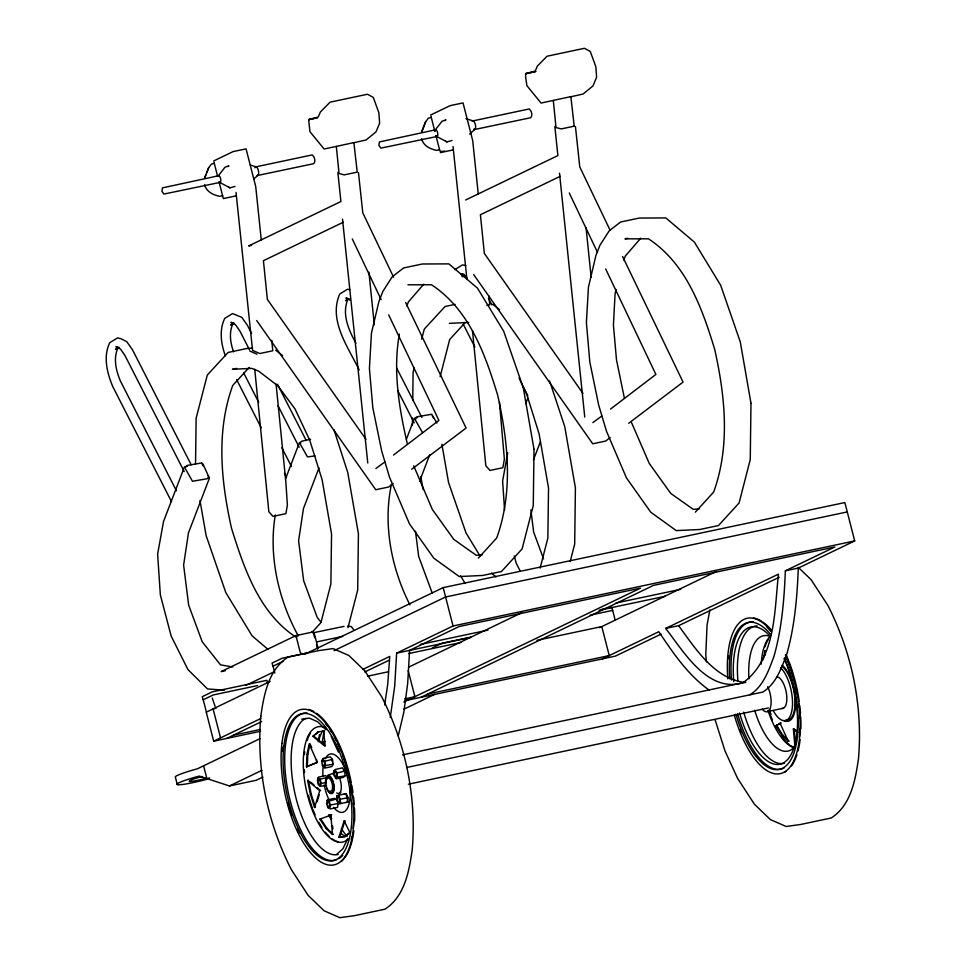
<?xml version="1.0" encoding="UTF-8"?>
<svg xmlns="http://www.w3.org/2000/svg" width="966" height="966" viewBox="0 0 966 966"><rect width="100%" height="100%" fill="white"/><g stroke="black" fill="none" stroke-linecap="round" stroke-linejoin="round"><path stroke-width="1.45" d="M195.543 463.946L196.122 418.218L207.304 375.05L228.061 352.469L246.753 348.521L252.512 348.11M412.434 425.378L412.53 418M412.748 400.298L413.098 372.272L414.221 367.949M336.796 798.713L337.049 795.549L346.106 793.641L348.014 797.638L347.881 802.058L338.825 803.966L336.917 799.957M340.853 803.543L339.078 795.127M306.464 766.799L307.007 754.361L309.205 743.965L317.319 762.259L306.464 766.799L316.788 762.657M307.297 766.63L307.828 754.192L310.026 743.784L311.764 747.708M304.604 654.32L443.189 587.618L844.852 502.561L854.705 540.924L453.042 625.98L396.628 653.137L394.72 686.089L390.252 717.557M421.007 697.295L653.511 585.372L834.902 546.961L785.334 570.821C784.223 599.62 781.82 628.54 773.971 656.373C768.658 670.464 763.357 686.415 749.906 694.808M854.705 540.924L798.29 568.08C797.179 596.867 794.777 625.787 786.928 653.632C781.615 667.711 776.314 683.674 762.862 692.067L406.577 767.511M384.637 704.926L387.68 684.713L389.781 656.421L362.6 669.51M326.544 803.953L327.281 799.896L334.308 798.411L336.518 799.015L338.112 803.507L337.508 807.395L330.481 808.88L327.945 807.878L326.689 803.784M329.865 808.409L330.396 805.004L328.995 801.08L327.076 800.548M275.31 514.914C268.331 555.704 278.498 599.814 298.265 635.87M391.387 484.642C382.886 524.888 391.399 568.455 409.91 604.813M507.718 452.909L502.622 480.996L504.566 510.157M709.865 609.932L707.064 625.038L705.784 654.489L706.4 661.819M763.128 659.838L765.048 650.734L765.869 650.565M399.381 334.031C392.812 370.57 399.018 407.978 407.314 443.744M616.042 289.498L615.088 293.712L613.422 325.119L616.489 359.823L624.302 397.799M398.221 735.947L403.873 711.99L407.688 683.348L409.584 650.384L459.152 626.523L640.555 588.113L403.848 702.004M347.977 627.659L357.698 590.069L358.422 533.787L347.736 472.422L333.946 429.677M440.122 376.68L449.697 339.513L465.153 322.584M540.127 568.093L547.855 538.074L548.531 488.084L539.088 433.77L526.736 394.297L519.068 377.996M570.194 561.475L574.685 544.124L575.41 487.842L564.712 426.477L549.618 381.051M421.671 339.175L424.291 329.104L445.036 306.524L455.107 304.399M333.644 771.266L335.564 769.347L342.592 767.849L344.717 771.182L345.055 775.94L343.28 777.352L336.253 778.837L333.946 775.42L333.789 770.759M314.566 807.516L310.388 794.318L307.623 780.431L308.444 780.25L311.209 794.137L315.399 807.335L314.566 807.516L319.722 790.719L320.543 790.538L317.246 787.737M317.114 801.732L319.263 794.74M338.861 837.389L344.186 820.81L345.007 820.641L339.682 837.22L338.861 837.389L345.55 836.399L349.523 832.885M325.421 775.65L318.394 777.147L317.355 780.335M326.472 785.527L320.289 786.215L321.195 783.414L320.12 779.224L318.128 777.835M321.581 761.087L323.163 758.334L330.191 756.837L332.437 759.361L333.234 764.239L331.797 766.593L324.769 768.079L322.294 765.35L321.714 760.689M185.363 467.315L186.981 465.467L201.725 462.955L203.029 464.151L208.837 476.902L207.219 478.75L192.476 481.261L185.412 468.776M285.501 478.967L299.448 442.549M319.009 467.942L303.457 508.563L298.603 540.767L303.662 580.771L317.21 617.407L320.869 622.032M462.231 276.868L463.161 274.441M406.408 439.204L414.45 418.193L417.324 417.59M419.534 481.406L429.725 454.793M525.697 403.655L527.834 398.052M533.461 459.852L540.429 441.655M217.555 176.078L214.307 163.459L211.433 164.063L208.644 167.782L204.575 178.179L205.734 175.232M425.62 121.837L421.562 132.233L425.62 121.837L428.421 118.118L431.295 117.502L434.893 131.545M206.905 172.214L208.644 167.782M406.771 305.993L408.461 301.839L423.772 284.161M623.746 260.047L625.449 255.893L640.76 238.204M347.688 838.886L342.894 848.788L336.494 854.451M324.25 767.559L325.518 765.495L324.805 761.232L322.849 759.022M218.159 176.017L225.042 167.19L228.954 165.814L227.916 166.587M435.147 130.072L442.03 121.245L445.942 119.869L444.903 120.641M328.995 801.08L336.518 799.015M478.351 558.119L496.681 538.014C513.357 491.899 508.164 442.09 497.683 395.203C485.065 353.906 469.259 309.555 431.464 284.753L407.954 284.801M695.339 512.161L713.669 492.068C730.344 445.954 725.14 396.145 714.671 349.257C702.053 307.961 686.234 263.609 648.44 238.807L624.942 238.856L627.815 238.24M249.143 367.478L232.721 385.458C215.961 431.585 221.057 481.442 231.538 528.354C244.144 568.539 258.84 612.408 295.56 636.932M312.235 632.138L320.941 622.623L330.879 584.019L331.555 534.029L322.113 479.716L309.748 440.242L295.053 408.992L278.015 385.953L258.647 371.137L251.703 368.36L232.383 369.314L236.694 368.396M253.744 179.048L258.091 175.136M469.645 134.069L475.067 129.19M320.12 779.224L327.691 777.256M312.899 736.309L318.683 731.745L312.899 736.309L325.047 746.271L323.731 731.093M344.729 836.568L350.513 832.004M335.794 778.33L337.351 777.099L337.049 772.945L335.19 770.023M393.138 483.519L388.694 486.997L375.75 489.738L256.69 320.543M610.126 437.574L605.682 441.051L592.738 443.792L473.678 274.598M393.524 455.022L438.902 420.379L388.682 314.88M610.512 409.077L655.89 374.434L605.67 268.934M411.721 469.235L466.083 428.035L405.587 302.443M628.697 423.289L683.059 382.089L622.575 256.497M454.769 269.623L462.557 264.865L465.841 265.614M235.064 186.414L229.932 187.839L219.27 182.2A3.405 1.425 78 0 0 220.622 178.601A3.405 1.425 78 0 0 217.918 176.464M452.052 140.468L446.92 141.893L436.258 136.254M375.871 468.534L384.866 461.977M592.846 422.589L601.842 416.032M324.805 761.232L332.437 759.361M775.746 725.901L780.878 722.966L775.746 725.901L781.844 735.138L788.316 741.369L789.137 741.188L782.677 734.957L776.567 725.72M234.158 323.103L230.584 325.047L233.156 323.139C228.773 332.05 230.27 342.725 233.567 351.757M349.161 298.748L345.587 300.704L348.158 298.796C341.348 313.539 348.654 330.082 355.947 343.208M461.772 275.696L464.163 274.392L460.879 273.644L465.431 275.962L466.892 278.039M213.691 160.96L233.108 151.602L246.052 148.861L255.712 186.486L261.291 240.208M430.679 115.002L450.096 105.656L463.04 102.915L472.7 140.541L478.279 194.263M343.28 222.24L263.428 260.687L267.365 299.412L366.005 439.361M465.636 199.986L557.877 155.586L554.846 126.437M560.268 176.295L480.404 214.742L484.352 253.466L582.981 393.416M298.711 634.831L296.743 636.147L296.538 637.934L300.136 651.965L301.199 653.487L302.901 653.849M283.014 661.348L273.04 666.154L274.827 673.085M245.919 685.353L274.477 671.599M270.19 681.404L206.253 712.183L213.691 741.188L260.579 731.262M334.079 650.649L445.592 596.976L847.254 511.92M213.691 741.188L260.735 718.547M226.648 738.447L261.629 721.602M364.677 671.998L389.141 660.225M432.273 647.969L442.247 643.163L470.297 637.222M259.939 738.688L197.33 768.827L192.101 770.288A27.519 2.536 -14.4 0 0 175.414 777.28L177.273 784.525M408.799 667.083L521.64 612.77M208.318 778.898L206.796 779.321A27.519 2.536 -14.4 0 1 182.345 784.501L178.964 784.766A27.519 2.536 -14.4 0 1 193.961 777.545L199.201 776.084L229.437 785.962L261.834 770.373M262.921 777.05L256.171 780.299L229.437 785.962M403.752 709.261L434.603 694.409M599.524 627.683L715.987 571.618M602.398 658.872L658.812 631.716C673.133 653.04 687.997 675.077 709.189 690.122M665.659 628.431L778.487 574.118C774.309 610.597 776.072 658.836 742.999 682.769C707.595 693.25 683.783 651.664 665.659 628.431L678.615 625.678L779.212 577.257M661.034 634.155L615.354 656.131L405.104 700.652M337.049 772.945L344.717 771.182M327.571 775.565L333.886 772.969A10.554 4.407 78 0 0 332.92 773.826M319.903 819.132L331.676 814.797L330.843 814.966L332.473 834.6L326.001 828.369L319.903 819.132L320.724 818.951L326.834 828.188L333.294 834.419M336.313 146.421L353.87 142.582L357.227 172.129L344.282 174.87L339.042 173.494L336.313 146.421L324.093 149.006L309.917 131.642L308.637 119.627L318.249 116.995L320.362 112.032L330.082 102.167L367.466 94.245L373.287 97.433L378.865 112.684L379.614 123.177L376.015 131.871L366.09 139.985L353.327 142.823M570.314 96.878L583.066 94.04L592.991 85.926L596.602 77.232L595.853 66.739L590.274 51.476L584.442 48.3L547.058 56.221L537.35 66.086L535.224 71.049L525.625 73.682L525.637 77.123L526.893 85.696L541.069 103.06L570.846 96.624L574.215 126.172L575.458 126.691L579.769 166.913L609.957 229.92M218.485 175.776L162.457 187.875L161.926 191.425L163.918 194.057L220.055 182.405M435.473 129.83L379.433 141.93L378.913 145.48L380.906 148.112L437.043 136.46M255.64 166.901L312.199 154.922C314.675 156.637 315.834 161.31 313.769 163.665L257.668 175.45M472.628 120.955L529.187 108.977C531.662 110.692 532.821 115.365 530.757 117.707L474.656 129.492M236.296 195.832L223.351 198.573L222.603 195.724L219.729 196.339C213.269 195.047 206.253 191.715 204.635 184.699M441.329 151.372L439.928 151.07L439.578 149.778L436.704 150.394C430.256 149.102 423.229 145.769 421.623 138.754M440.339 152.628L453.283 149.887M574.215 126.172L561.27 128.913L556.018 127.548L553.301 100.476M251.534 245.328L248.66 245.944L340.901 201.532L337.858 172.395M486.876 305.461L489.75 304.845L488.905 295.85M310.605 439.288L301.984 441.112L300.74 441.993L300.414 444.432L307.478 456.906L315.037 455.916M187.332 466.288L184.446 466.904L163.532 521.519L157.627 554.049L160.344 594.887L171.163 636.075L187.972 669.607L207.509 688.939L224.523 690.207M312.948 632.827L344.065 626.379M316.788 641.883L342.664 636.401M305.679 653.258L282.048 658.269L272.086 663.062L272.883 666.178M225.452 670.682L221.142 671.599L295.934 635.592L313.189 631.933L314.662 637.693M420.295 644.455L487.975 630.122M615.982 603.013L680.716 589.308M601.528 609.437L611.864 607.24L615.161 620.063M396.628 653.137L470.816 637.427M599.053 610.27L665.393 596.227M785.334 570.821L798.29 568.08M257.596 685.558L213.208 694.952L203.234 699.758L206.434 712.232M408.546 653.584L461.519 642.366M590.202 615.125L612.661 610.367M215.973 708.283L213.088 708.887L220.538 737.891M367.623 676.164L388.272 671.793M536.915 640.325L601.794 626.584L609.244 655.588L427.853 693.999M233.494 735.15L260.047 729.535M404.573 698.925L414.897 696.74L408.195 670.633M307.007 754.361L307.828 754.192M209.694 777.992L206.881 778.584L203.597 765.821M333.234 764.239L325.518 765.495M402.617 754.844L745.873 682.153M345.055 775.94L337.351 777.099M326.11 782.641L321.195 783.414M310.388 794.318L311.209 794.137M408.376 784.199L768.405 707.969M348.014 797.638L340.31 799.268M767.728 711.531L783.45 708.211M338.112 803.507L330.396 805.004M769.153 710.324L770.409 714.285L771.242 714.115M794.704 744.17L793.388 728.992L794.209 728.823L795.404 742.612M326.001 828.369L326.834 828.188M781.844 735.138L782.677 734.957M344.077 794.064L346.106 793.641M336.868 796.129L338.655 795.767M338.426 803.495L340.201 803.132M345.852 802.468L347.881 802.058M301.766 719.187L309.349 718.124L317.609 721.747L325.965 729.801M317.862 731.926L324.552 730.924M339.682 837.22L345.55 836.399M442.476 151.3L444.783 151.143M699.155 509.01L693.214 509.324L670.754 493.421L649.321 463.535L631.571 422.685M482.179 554.955L476.226 555.269L453.766 539.366L432.333 509.48L413.714 465.805M449.359 323.369L468.691 322.415M347.724 626.137L351.37 626.632L353.592 629.578M232.878 666.987L220.489 664.85L202.208 641.762L188.66 605.127L183.612 565.122L188.455 532.906L209.381 478.291L208.101 475.779M745.257 682.539C714.128 678.724 695.689 648.766 678.615 625.678M311.656 632.09L313.358 632.452L314.409 633.974L318.019 648.017M349.74 289.715L347.555 289.22L339.766 293.978C328.138 320.434 348.291 347.217 359.183 370.026M348.062 298.494L345.876 297.999L350.429 300.305M233.072 322.849L230.874 322.354L235.438 324.661L239.822 330.903L249.385 349.632M465.974 118.601L473.111 120.943M250.423 165.017L256.135 166.889M249.687 350.972L256.956 354.148M212.254 698.044L215.08 706.315M445.616 141.205L446.92 141.893M228.628 187.15L229.932 187.839M317.572 782.025L318.297 784.815L320.289 786.215M492.624 304.242L499.507 309.603M275.648 350.187L282.519 355.548M795.32 729.728L797.518 731.54M793.388 728.992L797.795 732.614M313.733 736.128L324.769 745.197M491.561 573.152L495.981 576.907M268.077 649.442L252.114 635.857L225.815 592.581L206.12 535.562L199.998 500.533M310.641 782.122L313.95 784.923M307.623 780.431L319.722 790.719M422.48 432.551L415.404 420.077L415.73 417.638L416.974 416.769L431.717 414.257L436.874 422.975M798.339 567.392L811.114 579.709L827.922 605.501C851.903 652.509 863.049 706.206 858.46 758.853C855.296 780.419 850.937 805.173 831.255 817.985L800.657 824.469L786.155 826.498L770.373 819.579L754.398 804.195L737.589 778.391L724.971 750.884L715.057 719.634M346.263 795.489L346.601 796.02A3.103 1.292 78 0 1 346.915 796.684M480.005 555.909L465.986 532.858L448.526 482.408L441.897 444.251M460.589 575.905L465.226 583.549M488.422 298.168L491.839 304.858M523.053 386.497L527.834 395.855M463.269 324.286L474.861 347.011M432.333 415.803L433.613 418.302M396.628 367.974L421.876 417.445M397.823 390.795L414.197 422.879M251.607 333.499L247.513 325.482L241.778 317.331L232.552 313.576L224.764 318.333C219.016 329.998 221.021 344.005 225.38 355.814M277.532 384.311L306.198 440.46M278.039 405.78L299.194 447.234M243.686 372.912L258.695 402.327M281.891 447.777L291.454 466.493M236.682 379.674L261.243 427.805M284.451 473.268L286.491 477.276M201.701 463.245L202.981 465.757M191.196 464.815L132.511 349.825L126.788 341.686L120.847 338.668L117.562 337.919L109.762 342.676C102.964 356.623 107.057 373.045 112.805 386.642L171.501 501.632M184.204 471.577L124.831 355.259L120.436 349.016L115.884 346.697L119.168 347.458L115.582 349.402L118.154 347.494C112.95 358.193 116.077 370.787 120.496 381.22L176.452 490.849M520.191 571.075L516.158 563.021L514.298 555.921M344.186 820.81L349.68 832.185M393.609 277.206L362.793 212.858L358.471 172.636M569.264 192.971L597.471 252.319M352.276 238.916L381.135 299.605M780.045 723.148L788.316 741.369M335.069 742.83L338.619 750.642M331.29 736.503L338.378 752.116M543.556 558.843L533.655 532.061L530.853 509.843M432.213 593.064L418.664 556.416L415.477 531.24M435.98 135.747L439.578 149.778M443.189 587.618L453.042 625.98M218.992 181.693L222.603 195.724M316.51 644.89L317.621 649.212M267.667 683.421L266.87 680.305L212.242 691.861L202.268 696.667L203.077 699.782M430.969 116.21L431.295 117.502M213.993 162.155L214.307 163.459M332.316 761.812L332.159 761.027A3.103 1.292 78 0 0 331.918 760.266M420.802 476.48L423.096 489.605M453.03 146.518L466.892 279.089M236.042 192.463L252.561 350.356L259.83 353.532L272.774 350.791L271.772 340.298M586.06 227.747L591.144 277.266M559.507 173.18L584.756 417.022M368.915 272.195L374.313 324.721M342.519 219.125L367.768 462.968M472.483 330.77L485.838 465.745L489.943 470.454L502.875 467.713L504.373 459.212L499.47 402.291M254.734 369.241L268.85 511.702L272.955 516.399L285.9 513.658L287.385 505.158L285.9 482.493L276.095 384.178M770.011 710.082L770.409 714.285M332.606 826.002L332.835 828.816M765.048 650.734L765.362 654.96M434.748 131.147A3.405 1.425 78 0 1 436.656 130.458A3.405 1.425 78 0 1 437.767 135.143A3.405 1.425 78 0 1 435.859 135.832M472.217 121.269A4.395 1.835 78 0 1 475.501 125.157A4.395 1.835 78 0 1 473.642 129.239M254.915 167.794A4.395 1.835 78 0 1 258.248 169.992A4.395 1.835 78 0 1 257.185 175.462M794.088 747.986A58.962 24.621 78 0 1 767.982 710.517M761.256 664.113A58.962 24.621 78 0 1 770.156 636.365M782.17 665.163A29.789 12.437 78 0 1 795.549 701.401A29.789 12.437 78 0 1 783.764 720.491M785.394 655.033A79.441 33.182 78 0 1 789.331 767.861A79.441 33.182 78 0 1 734.269 714.961M727.809 678.832A79.441 33.182 78 0 1 771.472 631.378M793.75 747.346A58.962 24.621 78 0 1 790.248 745.341M789.246 744.605A58.962 24.621 78 0 1 781.506 736.358M772.414 719.912A58.962 24.621 78 0 1 770.796 715.915M764.951 646.858A58.962 24.621 78 0 1 768.32 639.516M783.981 768.042A75.094 31.359 78 0 1 737.613 713.886M731.479 680.052A75.094 31.359 78 0 1 753.516 621.899M780.6 732.989A70.132 29.294 78 0 1 776.724 724.959M784.03 658.414A70.132 29.294 78 0 1 788.304 758.708A70.132 29.294 78 0 1 739.545 713.017M733.774 681.767A70.132 29.294 78 0 1 770.168 636.208M784.585 658.124A75.094 31.359 78 0 1 787.821 764.058A75.094 31.359 78 0 1 735.959 714.236M729.716 678.941A75.094 31.359 78 0 1 771.049 634.916M784.477 763.261A70.132 29.294 78 0 1 743.687 712.135M737.915 680.885A70.132 29.294 78 0 1 757.127 625.883M794.74 746.778A58.962 24.621 78 0 1 754.651 710.252M748.928 678.82A58.962 24.621 78 0 1 769.781 636.256M741.176 732.639A79.441 33.182 78 0 1 740.077 729.861M728.412 658.752A79.441 33.182 78 0 1 728.606 656.011M753.492 617.986A79.441 33.182 78 0 1 761.486 621.186M762.838 622.08A79.441 33.182 78 0 1 771.279 629.965M786.215 654.863A79.441 33.182 78 0 1 788.51 660.346M789.053 661.734A79.441 33.182 78 0 1 799.232 701.388M799.788 705.723A79.441 33.182 78 0 1 800.488 712.932M800.766 717.195A79.441 33.182 78 0 1 800.911 728.606M800.126 739.545A79.441 33.182 78 0 1 798.013 751.005M796.914 754.784A79.441 33.182 78 0 1 791.492 765.99M786.457 771.097A79.441 33.182 78 0 1 784.235 772.414M767.004 627.188A77.57 32.397 78 0 1 771.122 631.51M786.288 657.146A77.57 32.397 78 0 1 788.473 662.531M788.956 663.811A77.57 32.397 78 0 1 794.1 680.028M794.463 681.404A77.57 32.397 78 0 1 795.151 684.194M795.815 687.019A77.57 32.397 78 0 1 797.264 694.156M798.411 701.256A77.57 32.397 78 0 1 799.172 707.341M799.607 711.894A77.57 32.397 78 0 1 799.969 717.847M800.041 728.424A77.57 32.397 78 0 1 799.45 737.155M782.158 666.286A28.545 11.918 78 0 1 794.873 698.66A28.545 11.918 78 0 1 785.913 720.093M780.54 667.578A28.545 11.918 78 0 1 792.023 709.853A28.545 11.918 78 0 1 773.452 711M777.195 676.84A16.132 6.738 78 0 1 786.493 693.781A16.132 6.738 78 0 1 781.699 708.452M767.68 686.681A16.132 6.738 78 0 1 770.578 707.003A16.132 6.738 78 0 1 762.162 709.092M318.249 782.484A2.487 1.038 78 0 1 318.865 779.586A2.487 1.038 78 0 1 320.338 782.822A2.487 1.038 78 0 1 318.961 784.042M338.221 841.809A58.962 24.621 78 0 1 332.401 838.995M329.382 836.532A58.962 24.621 78 0 1 325.373 832.221M321.98 827.572A58.962 24.621 78 0 1 318.744 822.187M315.133 814.869A58.962 24.621 78 0 1 312.948 809.568M312.441 808.204A58.962 24.621 78 0 1 308.396 795.223M304.544 772.631A58.962 24.621 78 0 1 304.326 769.66M304.435 754.639A58.962 24.621 78 0 1 304.725 751.814M307.116 740.511A58.962 24.621 78 0 1 310.472 733.17M348.267 838.911A58.962 24.621 78 0 1 306.017 788.642A58.962 24.621 78 0 1 325.506 727.736M349.861 788.28A29.789 12.437 78 0 1 333.596 807.371M329.008 799.884A29.789 12.437 78 0 1 324.153 784.875M323.006 776.507A29.789 12.437 78 0 1 323.163 766.738M325.288 758.721A29.789 12.437 78 0 1 345.14 769.021M345.671 770.373A29.789 12.437 78 0 1 347.289 775.143M339.742 778.62A10.554 4.407 78 0 1 341.046 790.031A10.554 4.407 78 0 1 336.723 792.941M340.901 792.289A10.554 4.407 78 0 1 339.935 793.146M338.209 854.451A70.132 29.294 78 0 1 295.499 796.008A70.132 29.294 78 0 1 305.896 718.318M336.446 859.776A75.094 31.359 78 0 1 288.001 791.178A75.094 31.359 78 0 1 307.248 713.101M342.785 855.381A75.094 31.359 78 0 1 338.788 858.677M347.035 836.496A70.132 29.294 78 0 1 341.421 828.49M322.185 743.578A70.132 29.294 78 0 1 323.924 732.385M331.724 818.927A70.132 29.294 78 0 1 329.853 814.749M318.333 741.719A70.132 29.294 78 0 1 319.492 734.607M344.802 836.363A58.962 24.621 78 0 1 340.769 832.933M331.145 819.554A58.962 24.621 78 0 1 328.706 814.785M316.546 762.693A58.962 24.621 78 0 1 316.522 759.566M318.768 740.439A58.962 24.621 78 0 1 322.885 730.538M343.244 770.083A3.103 1.292 78 0 1 343.896 771.266M347.313 798.23A3.103 1.292 78 0 1 347.217 800.319M299.086 833.175A79.441 33.182 78 0 1 297.238 829.275M291.877 815.739A79.441 33.182 78 0 1 288.049 803.157M282.072 751.343A79.441 33.182 78 0 1 282.338 747.201M308.516 709.442A79.441 33.182 78 0 1 313.878 711.58M316.57 713.282A79.441 33.182 78 0 1 351.226 782.388M351.781 785.322A79.441 33.182 78 0 1 352.964 792.591M353.532 796.926A79.441 33.182 78 0 1 354.232 804.135M354.498 808.385A79.441 33.182 78 0 1 354.594 821.233M353.858 830.748A79.441 33.182 78 0 1 350.646 845.975M350.151 847.423A79.441 33.182 78 0 1 345.224 857.18M344.294 858.4A79.441 33.182 78 0 1 341.276 861.479M327.377 803.012A2.487 1.038 78 0 1 328.959 802.818A2.487 1.038 78 0 1 329.394 806.525A2.487 1.038 78 0 1 327.667 805.427M325.856 723.92A77.57 32.397 78 0 1 327.498 726.009M329.925 729.427A77.57 32.397 78 0 1 331.519 731.89M334.586 737.13A77.57 32.397 78 0 1 336.458 740.68M337.677 743.156A77.57 32.397 78 0 1 341.143 751.017M342.689 755.001A77.57 32.397 78 0 1 347.845 771.218M348.195 772.607A77.57 32.397 78 0 1 351.95 791.045M352.155 792.458A77.57 32.397 78 0 1 352.747 797.01M353.339 803.084A77.57 32.397 78 0 1 353.701 809.037M353.773 819.627A77.57 32.397 78 0 1 353.182 828.345M351.89 836.906A77.57 32.397 78 0 1 351.286 839.599M322.511 761.534A2.487 1.038 78 0 1 324.479 762.705A2.487 1.038 78 0 1 323.658 765.64M323.079 764.987A2.487 1.038 78 0 1 322.825 764.468M325.82 783.885A9.31 3.888 78 0 1 330.42 776.555A9.31 3.888 78 0 1 333.487 791.951A9.31 3.888 78 0 1 326.291 786.276M326.689 779.562A6.822 2.85 78 0 1 332.099 783.366A6.822 2.85 78 0 1 329.611 790.973M326.122 786.239A8.694 3.635 78 0 1 328.935 776.362A8.694 3.635 78 0 1 333.27 790.019A8.694 3.635 78 0 1 326.786 788.365M326.339 778.101A8.694 3.635 78 0 1 331.386 778.415A8.694 3.635 78 0 1 333.681 789.934A8.694 3.635 78 0 1 329.032 791.613M325.904 781.748A8.694 3.635 78 0 1 325.989 779.755M334.441 772.51A2.487 1.038 78 0 1 335.818 772.257A2.487 1.038 78 0 1 336.615 775.505A2.487 1.038 78 0 1 335.371 776.326M334.828 775.469A2.487 1.038 78 0 1 334.453 774.261M337.786 797.336A2.487 1.038 78 0 1 339.646 800.065A2.487 1.038 78 0 1 338.185 801.502M337.689 800.464A2.487 1.038 78 0 1 337.581 797.638M322.572 742.166A26.311 2.427 -14.4 0 1 325.252 741.502M205.42 778.487A15.033 1.389 -14.4 0 1 189.288 781.337A15.033 1.389 -14.4 0 1 202.087 776.495M322.487 743.482A12.775 1.183 -14.4 0 1 324.636 742.951M534.005 449.275L533.268 505.556L522.111 548.905L501.499 571.486L482.807 575.446L459.261 576.557L433.77 558.143L409.475 523.862L389.552 477.313L381.691 451.037L372.84 407.894L369.423 368.601L371.439 333.161L378.901 301.573L382.922 291.285L392.22 276.795L403.631 267.956L422.323 263.996L448.864 263.887L477.445 288.11L503.697 331.266L523.306 387.909L534.005 449.275M750.98 403.317L750.256 459.599L739.087 502.96L718.475 525.54L699.782 529.501L676.248 530.612L650.746 512.197L626.463 477.904L606.527 431.367L598.678 405.092L589.815 361.948L586.398 322.656L588.427 287.216L595.877 255.616L599.91 245.328L609.196 230.838L620.607 222.011L639.311 218.05L665.852 217.93L694.421 242.164L720.684 285.32L740.294 341.964L750.98 403.317M260.796 716.241C256.207 768.888 267.353 822.585 291.334 869.581L308.13 895.385L324.105 910.781L339.887 917.7L354.389 915.671L384.987 909.187C404.669 896.376 409.029 871.622 412.192 850.044C416.793 797.397 405.635 743.711 381.667 696.703L364.858 670.899L348.883 655.503L333.101 648.584L318.599 650.625L288.001 657.097C268.319 669.909 263.959 694.675 260.796 716.241M317.295 117.731L308.637 119.627L317.271 117.767M535.719 71.472L525.625 73.682L535.695 71.508M283.859 745.812A75.094 31.359 78 0 0 327.945 860.73A75.094 31.359 78 0 0 340.624 754.965A75.094 31.359 78 0 0 283.859 745.812M281.915 743.422A79.441 33.182 78 0 0 328.549 864.993A79.441 33.182 78 0 0 341.952 753.106A79.441 33.182 78 0 0 281.915 743.422"/></g></svg>
